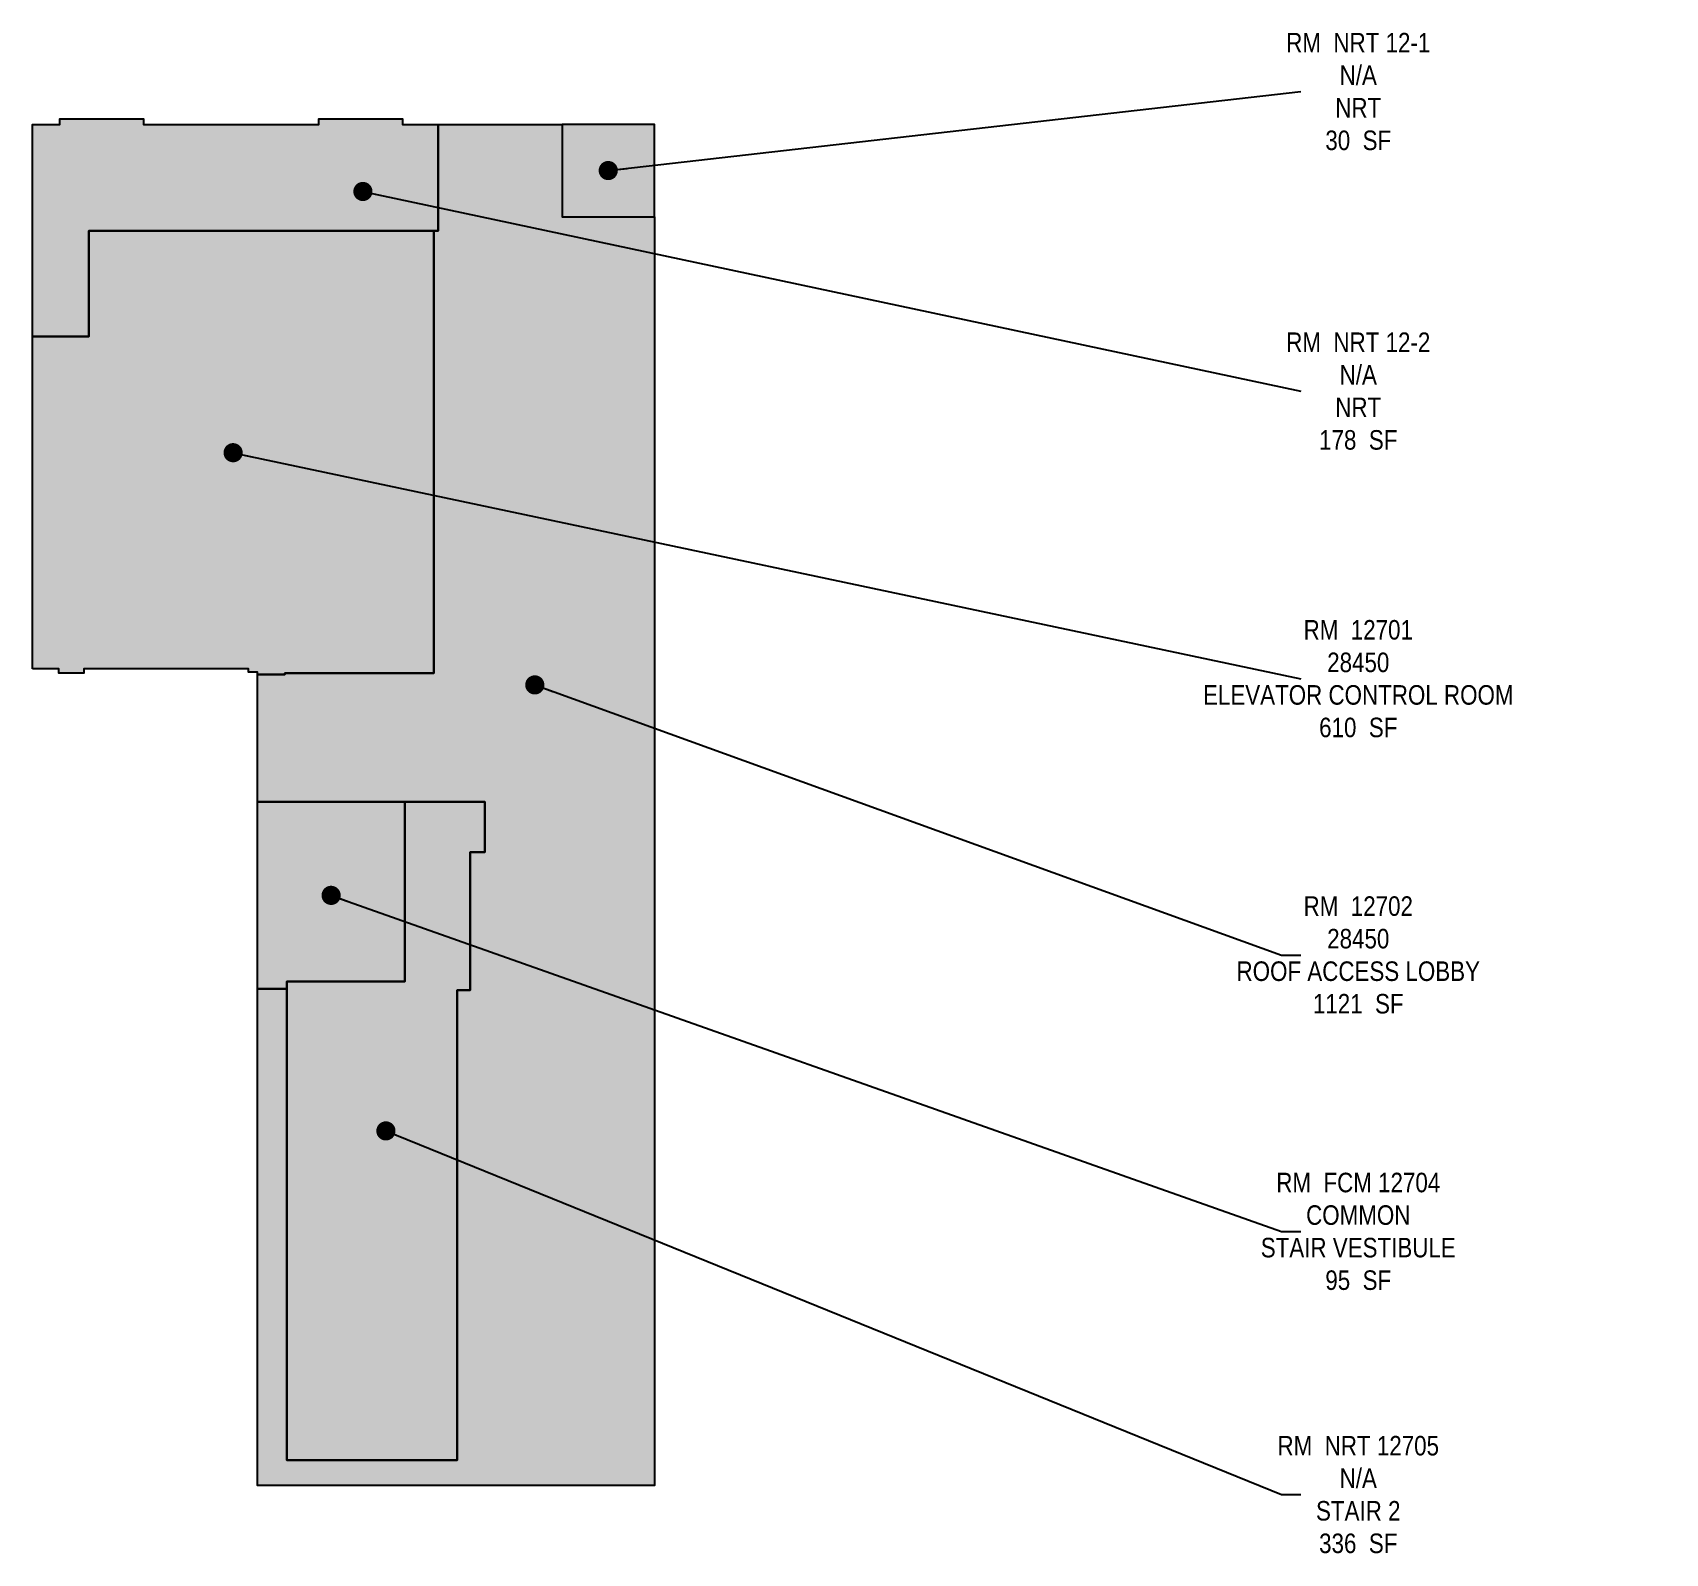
# Model space of a CAD drawing. Header units: inches. Extents: x 1684 to 2855, y 2841 to 3932.
import ezdxf

# ---------------------------------------------------------------- set-up
doc = ezdxf.new("R2010")
doc.units = ezdxf.units.IN
doc.header["$LTSCALE"] = 96
doc.header["$MEASUREMENT"] = 0
for name, color, linetype in [('0-LABEL', 3, 'Continuous'), ('1-NRT', 200, 'Continuous'), ('1-NRT-PTN', 253, 'Continuous'), ('3-FCM', 190, 'Continuous'), ('3-FCM-PTN', 9, 'Continuous'), ('4-OCC', 6, 'Continuous'), ('4-OCC-PTN', 95, 'Continuous')]:
    doc.layers.add(name, color=color, linetype=linetype)
doc.styles.add('ArialN', font='ARIALN.TTF')
doc.dimstyles.new('AB-220', dxfattribs={"dimscale": 220, "dimtxt": 0.070312, "dimasz": 0.0625, "dimexe": 0.0625, "dimexo": 0.125, "dimgap": 0.1875, "dimtad": 0, "dimdec": 4, "dimrnd": 0.0625, "dimzin": 0, "dimdsep": 46, "dimlunit": 4, "dimtxsty": 'ArialN', "dimblk": 'ARCHTICK', "dimcen": 0.0625, "dimclrd": 256, "dimclre": 256, "dimclrt": 256, "dimadec": 0, "dimazin": 0, "dimtfac": 1, "dimtdec": 4, "dimtofl": 0, "dimtmove": 2, "dimatfit": 3, "dimldrblk": 'DOT', "dimfxl": 0, "dimfrac": 2, "dimtolj": 1, "dimtzin": 0, "dimlwd": -1, "dimlwe": -1, "dimarcsym": 0})

# ---------------------------------------------------------------- blocks, each defined once
blk = doc.blocks.new('_ArchTick')
at = {"color": 0, "linetype": 'ByBlock', "const_width": 0.15}
blk.add_lwpolyline([(-0.5, -0.5), (0.5, 0.5)], dxfattribs=at)
blk = doc.blocks.new('_Dot')
at = {"lineweight": -2}
blk.add_line((-0.5, 0), (-1, 0), dxfattribs=at)
at = {"const_width": 0.5}
blk.add_lwpolyline([(-0.25, 0, 1), (0.25, 0, 1)], format="xyb", close=True, dxfattribs=at)

msp = doc.modelspace()

# ---------------------------------------------------------------- hatches: boundary and pattern name
at = {"layer": '1-NRT-PTN'}
h = msp.add_hatch(color=256, dxfattribs=at)
h.dxf.hatch_style = 1
h.paths.add_polyline_path([(1974.5, 3866), (1974.5, 3789.8), (1724.1, 3789.8), (1724.1, 3713.8), (1683.7, 3713.8), (1683.7, 3866), (1703.1, 3866), (1703.1, 3870.1), (1763.1, 3870.1), (1763.1, 3866), (1889.1, 3866), (1889.1, 3870.1), (1949.1, 3870.1), (1949.1, 3866)])
h = msp.add_hatch(color=256, dxfattribs=at)
h.dxf.hatch_style = 1
h.paths.add_polyline_path([(2063.6, 3799.8), (2129.7, 3799.8), (2129.7, 3866), (2063.6, 3866)])
h = msp.add_hatch(color=256, dxfattribs=at)
h.dxf.hatch_style = 1
h.paths.add_polyline_path([(1988.3, 3245.3), (1988.3, 2908.3), (1866.1, 2908.3), (1866.1, 3251.5), (1950.6, 3251.5), (1950.6, 3380.2), (2008.1, 3380.2), (2008.1, 3344.2), (1997.6, 3344.2), (1997.6, 3245.3)])
at = {"layer": '3-FCM-PTN'}
h = msp.add_hatch(color=256, dxfattribs=at)
h.dxf.hatch_style = 1
h.paths.add_polyline_path([(1866.1, 3246.2), (1845, 3246.2), (1845, 3380.2), (1950.6, 3380.2), (1950.6, 3251.5), (1866.1, 3251.5)])
at = {"layer": '4-OCC-PTN'}
h = msp.add_hatch(color=55, dxfattribs=at)
h.dxf.hatch_style = 1
h.paths.add_polyline_path([(1971.4, 3789.8), (1974.5, 3789.8), (1974.5, 3866), (2063.6, 3866), (2063.6, 3799.8), (2129.7, 3799.8), (2129.7, 2890), (1845, 2890), (1845, 3246.2), (1866.1, 3246.2), (1866.1, 2908.3), (1988.3, 2908.3), (1988.3, 3245.3), (1997.6, 3245.3), (1997.6, 3344.2), (2008.1, 3344.2), (2008.1, 3380.2), (1845, 3380.2), (1845, 3471.5), (1864.5, 3471.5), (1864.5, 3472.6), (1971.4, 3472.6)])
h = msp.add_hatch(color=55, dxfattribs=at)
h.dxf.hatch_style = 1
h.paths.add_polyline_path([(1683.7, 3475.7), (1683.7, 3713.8), (1724.1, 3713.8), (1724.1, 3789.8), (1971.4, 3789.8), (1971.4, 3472.6), (1864.5, 3472.6), (1864.5, 3471.5), (1845, 3471.5), (1845, 3473.3), (1838.6, 3473.3), (1838.6, 3475.7), (1720.5, 3475.7), (1720.5, 3472.6), (1702.5, 3472.6), (1702.5, 3475.7)])

# ---------------------------------------------------------------- linework, layer by layer
at = {"layer": '1-NRT'}
for points in [[(1974.5, 3866), (1974.5, 3789.8), (1724.1, 3789.8), (1724.1, 3713.8), (1683.7, 3713.8), (1683.7, 3866), (1703.1, 3866), (1703.1, 3870.1), (1763.1, 3870.1), (1763.1, 3866), (1889.1, 3866), (1889.1, 3870.1), (1949.1, 3870.1), (1949.1, 3866)], [(2063.6, 3799.8), (2129.7, 3799.8), (2129.7, 3866), (2063.6, 3866)], [(1988.3, 3245.3), (1988.3, 2908.3), (1866.1, 2908.3), (1866.1, 3251.5), (1950.6, 3251.5), (1950.6, 3380.2), (2008.1, 3380.2), (2008.1, 3344.2), (1997.6, 3344.2), (1997.6, 3245.3)]]:
    msp.add_lwpolyline(points, close=True, dxfattribs=at)
at = {"layer": '3-FCM'}
msp.add_lwpolyline([(1866.1, 3246.2), (1845, 3246.2), (1845, 3380.2), (1950.6, 3380.2), (1950.6, 3251.5), (1866.1, 3251.5), (1866.1, 3246.2)], close=True, dxfattribs=at)
at = {"layer": '4-OCC'}
for points in [[(1971.4, 3789.8), (1974.5, 3789.8), (1974.5, 3866), (2063.6, 3866), (2063.6, 3799.8), (2129.7, 3799.8), (2129.7, 2890), (1845, 2890), (1845, 3246.2), (1866.1, 3246.2), (1866.1, 2908.3), (1988.3, 2908.3), (1988.3, 3245.3), (1997.6, 3245.3), (1997.6, 3344.2), (2008.1, 3344.2), (2008.1, 3380.2), (1845, 3380.2), (1845, 3471.5), (1864.5, 3471.5), (1864.5, 3472.6), (1971.4, 3472.6), (1971.4, 3789.8)], [(1683.7, 3475.7), (1683.7, 3713.8), (1724.1, 3713.8), (1724.1, 3789.8), (1971.4, 3789.8), (1971.4, 3472.6), (1864.5, 3472.6), (1864.5, 3471.5), (1845, 3471.5), (1845, 3473.3), (1838.6, 3473.3), (1838.6, 3475.7), (1720.5, 3475.7), (1720.5, 3472.6), (1702.5, 3472.6), (1702.5, 3475.7)]]:
    msp.add_lwpolyline(points, close=True, dxfattribs=at)

# ---------------------------------------------------------------- texts
at = {"layer": '0-LABEL', "char_height": 14, "attachment_point": 5, "style": 'ArialN'}
for s, insert in [('RM  NRT 12-1\\PN/A\\PNRT\\P30  SF', (2634.6, 3889.5)), ('RM  NRT 12-2\\PN/A\\PNRT\\P178  SF', (2634.6, 3674.7)), ('RM  12701\\P28450\\PELEVATOR CONTROL ROOM\\P610  SF', (2634.6, 3468.5)), ('RM  12702\\P28450\\PROOF ACCESS LOBBY\\P1121  SF', (2634.6, 3270.4)), ('RM  FCM 12704\\PCOMMON\\PSTAIR VESTIBULE\\P95  SF', (2634.6, 3072.2)), ('RM  NRT 12705\\PN/A\\PSTAIR 2\\P336  SF', (2634.6, 2883.5))]:
    msp.add_mtext(s, dxfattribs=dict(at, insert=insert))

# ---------------------------------------------------------------- leaders
at = {"layer": '0-LABEL', "annotation_type": 0, "has_hookline": 1, "hookline_direction": 0}
for points, text_width in [([(2096.6, 3832.9), (2593.3, 3889.5)], 99.2), ([(1920.6, 3817.9), (2593.3, 3674.7)], 101.3), ([(1827.5, 3630.6), (2593.3, 3468.5)], 220.3), ([(2043.9, 3464.1), (2579.6, 3270.4), (2593.3, 3270.4)], 173.3), ([(1897.8, 3313.2), (2579.6, 3072.2), (2593.3, 3072.2)], 138.3), ([(1937.1, 3144.3), (2579.6, 2883.5), (2593.3, 2883.5)], 114)]:
    msp.add_leader(points, dimstyle='AB-220', override={"dimfxl": 0.0625}, dxfattribs=dict(at, text_width=text_width))

doc.saveas('drawing.dxf')
